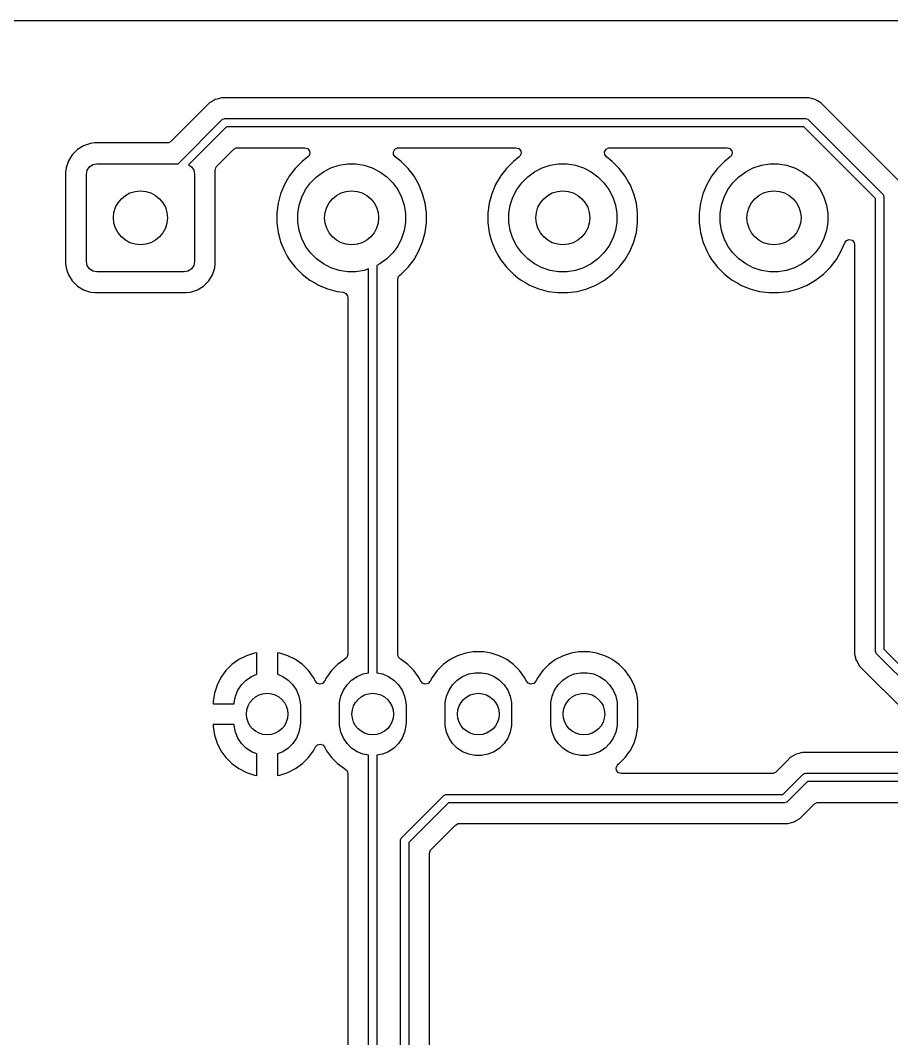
# Model space of a CAD drawing. Extents: x 78 to 227, y -124 to -75.
# Drawn here: x 119.54 to 140.5, y -99.37 to -74.88 of the extents above; entities that cross this region are included whole.
import ezdxf

# ---------------------------------------------------------------- set-up
doc = ezdxf.new("R2010")
doc.units = 0
doc.layers.add('BLACK', color=7, linetype='CONTINUOUS')

msp = doc.modelspace()

# ---------------------------------------------------------------- linework, layer by layer
at = {"layer": 'BLACK', "linetype": 'CONTINUOUS'}
for p, q in [((99.438, -74.8795), (227.0895, -74.8795)), ((124.091282, -76.862481), (123.979478, -76.974286)), ((124.091285, -76.862479), (124.091282, -76.862481)), ((124.157082, -76.824492), (124.091285, -76.862479)), ((124.178095, -76.81236), (124.157082, -76.824492)), ((124.178096, -76.812359), (124.178095, -76.81236)), ((124.228209, -76.783425), (124.178096, -76.812359)), ((124.22821, -76.783424), (124.228209, -76.783425)), ((124.273587, -76.771265), (124.22821, -76.783424)), ((124.380943, -76.742499), (124.273587, -76.771265)), ((124.539057, -76.742499), (124.380943, -76.742499)), ((124.546653, -76.742499), (124.539057, -76.742499)), ((124.546669, -76.7425), (124.546653, -76.742499)), ((138.343331, -76.7425), (124.546669, -76.7425)), ((138.343347, -76.742499), (138.343331, -76.7425)), ((138.350943, -76.742499), (138.343347, -76.742499)), ((138.509057, -76.742499), (138.350943, -76.742499)), ((138.661785, -76.783423), (138.509057, -76.742499)), ((138.7119, -76.812358), (138.661785, -76.783423)), ((138.711904, -76.812359), (138.7119, -76.812358)), ((138.711904, -76.81236), (138.711904, -76.812359)), ((138.798716, -76.86248), (138.711904, -76.81236)), ((138.798717, -76.862481), (138.798716, -76.86248)), ((138.917588, -76.981352), (138.798717, -76.862481)), ((123.979478, -76.974286), (123.161582, -77.792181)), ((138.91759, -76.981355), (138.917588, -76.981352)), ((140.263591, -78.327355), (138.91759, -76.981355)), ((123.332578, -78.329), (124.389289, -77.272289)), ((124.389289, -77.272289), (124.404443, -77.259853)), ((124.404443, -77.259853), (124.440491, -77.244921)), ((124.440491, -77.244921), (124.46, -77.243)), ((124.46, -77.243), (138.43, -77.243)), ((138.43, -77.243), (138.449509, -77.244921)), ((138.449509, -77.244921), (138.485557, -77.259853)), ((138.485557, -77.259853), (138.500711, -77.272289)), ((138.500711, -77.272289), (140.278711, -79.05029)), ((124.501422, -77.443), (123.587291, -78.35713)), ((138.388578, -77.443), (124.501422, -77.443)), ((140.108, -79.162421), (138.388578, -77.443)), ((121.2252, -77.839001), (121.058668, -77.894185)), ((121.225203, -77.839), (121.2252, -77.839001)), ((121.327981, -77.828501), (121.225203, -77.839)), ((121.327998, -77.8285), (121.327981, -77.828501)), ((123.073901, -77.8285), (121.327998, -77.8285)), ((123.100259, -77.825666), (123.073901, -77.8285)), ((123.161582, -77.792181), (123.100259, -77.825666)), ((120.785289, -78.110342), (120.693187, -78.259663)), ((120.909342, -77.986289), (120.785289, -78.110342)), ((121.058663, -77.894187), (120.909342, -77.986289)), ((121.058668, -77.894185), (121.058663, -77.894187)), ((124.260405, -78.391828), (124.672416, -77.979819)), ((124.672416, -77.979819), (124.733739, -77.946334)), ((124.733739, -77.946334), (124.760097, -77.9435)), ((124.760097, -77.9435), (126.38165, -77.9435)), ((126.38165, -77.9435), (126.448689, -77.963185)), ((126.448689, -77.963185), (126.494444, -78.015989)), ((126.504388, -78.085147), (126.475363, -78.148703)), ((126.494444, -78.015989), (126.504388, -78.085147)), ((128.513506, -78.039702), (128.547718, -77.978782)), ((128.517661, -78.109448), (128.513506, -78.039702)), ((128.558864, -78.165876), (128.517661, -78.109448)), ((128.547718, -77.978782), (128.609435, -77.946029)), ((128.609435, -77.946029), (128.63435, -77.9435)), ((128.63435, -77.9435), (131.46165, -77.9435)), ((131.46165, -77.9435), (131.528689, -77.963185)), ((131.528689, -77.963185), (131.574444, -78.015989)), ((131.584388, -78.085147), (131.555363, -78.148703)), ((131.574444, -78.015989), (131.584388, -78.085147)), ((133.593506, -78.039702), (133.627718, -77.978782)), ((133.597661, -78.109448), (133.593506, -78.039702)), ((133.638864, -78.165876), (133.597661, -78.109448)), ((133.627718, -77.978782), (133.689435, -77.946029)), ((133.689435, -77.946029), (133.71435, -77.9435)), ((133.71435, -77.9435), (136.54165, -77.9435)), ((136.54165, -77.9435), (136.608689, -77.963185)), ((136.608689, -77.963185), (136.654444, -78.015989)), ((136.664388, -78.085147), (136.635363, -78.148703)), ((136.654444, -78.015989), (136.664388, -78.085147)), ((120.686886, -78.278678), (120.638001, -78.426203)), ((120.693185, -78.259668), (120.686886, -78.278678)), ((120.693187, -78.259663), (120.693185, -78.259668)), ((121.201223, -78.402223), (121.282329, -78.34803)), ((121.282329, -78.34803), (121.378, -78.329)), ((121.378, -78.329), (123.332578, -78.329)), ((123.587291, -78.35713), (123.654777, -78.402223)), ((126.318295, -78.272412), (126.151412, -78.439295)), ((126.318302, -78.272406), (126.318295, -78.272412)), ((126.457136, -78.165876), (126.318302, -78.272406)), ((126.475363, -78.148703), (126.457136, -78.165876)), ((127.010512, -78.427957), (127.204521, -78.364919)), ((127.204521, -78.364919), (127.406003, -78.333007)), ((127.406003, -78.333007), (127.609997, -78.333007)), ((127.609997, -78.333007), (127.811479, -78.364919)), ((127.811479, -78.364919), (128.005488, -78.427957)), ((128.697697, -78.272406), (128.558864, -78.165876)), ((128.697704, -78.272412), (128.697697, -78.272406)), ((128.864587, -78.439295), (128.697704, -78.272412)), ((131.398295, -78.272412), (131.231412, -78.439295)), ((131.398302, -78.272406), (131.398295, -78.272412)), ((131.537136, -78.165876), (131.398302, -78.272406)), ((131.555363, -78.148703), (131.537136, -78.165876)), ((132.090512, -78.427957), (132.284521, -78.364919)), ((132.284521, -78.364919), (132.486003, -78.333007)), ((132.486003, -78.333007), (132.689997, -78.333007)), ((132.689997, -78.333007), (132.891479, -78.364919)), ((132.891479, -78.364919), (133.085488, -78.427957)), ((133.777697, -78.272406), (133.638864, -78.165876)), ((133.777704, -78.272412), (133.777697, -78.272406)), ((133.944587, -78.439295), (133.777704, -78.272412)), ((136.478295, -78.272412), (136.311412, -78.439295)), ((136.478302, -78.272406), (136.478295, -78.272412)), ((136.617136, -78.165876), (136.478302, -78.272406)), ((136.635363, -78.148703), (136.617136, -78.165876)), ((137.170512, -78.427957), (137.364521, -78.364919)), ((137.364521, -78.364919), (137.566003, -78.333007)), ((137.566003, -78.333007), (137.769997, -78.333007)), ((137.769997, -78.333007), (137.971479, -78.364919)), ((137.971479, -78.364919), (138.165488, -78.427957)), ((140.688518, -78.752282), (140.263591, -78.327355)), ((120.638, -78.426204), (120.6275, -78.528983)), ((120.6275, -78.528983), (120.6275, -80.729001)), ((120.638001, -78.426204), (120.638, -78.426204)), ((120.638001, -78.426203), (120.638001, -78.426204)), ((121.128, -78.579), (121.14703, -78.483329)), ((121.128, -80.679), (121.128, -78.579)), ((121.14703, -78.483329), (121.201223, -78.402223)), ((123.654777, -78.402223), (123.70897, -78.483329)), ((123.70897, -78.483329), (123.728, -78.579)), ((123.728, -78.579), (123.728, -80.679)), ((124.224731, -78.492108), (124.2375, -78.423416)), ((124.228499, -78.528992), (124.224731, -78.492108)), ((124.2285, -80.729009), (124.228499, -78.528992)), ((124.2375, -78.423416), (124.260405, -78.391828)), ((126.007727, -78.62655), (126.000014, -78.639909)), ((126.00773, -78.626545), (126.007727, -78.626549)), ((126.007727, -78.626549), (126.007727, -78.62655)), ((126.151406, -78.439302), (126.00773, -78.626545)), ((126.151412, -78.439295), (126.151406, -78.439302)), ((126.663718, -78.640472), (126.828752, -78.520568)), ((126.828752, -78.520568), (127.010512, -78.427957)), ((128.005488, -78.427957), (128.187248, -78.520568)), ((128.187248, -78.520568), (128.352282, -78.640472)), ((128.864592, -78.439301), (128.864587, -78.439295)), ((129.008273, -78.62655), (128.864592, -78.439301)), ((129.080864, -78.752282), (129.008273, -78.62655)), ((131.087727, -78.62655), (131.080014, -78.639909)), ((131.08773, -78.626545), (131.087727, -78.626549)), ((131.087727, -78.626549), (131.087727, -78.62655)), ((131.231406, -78.439302), (131.08773, -78.626545)), ((131.231412, -78.439295), (131.231406, -78.439302)), ((131.743718, -78.640472), (131.908752, -78.520568)), ((131.908752, -78.520568), (132.090512, -78.427957)), ((133.085488, -78.427957), (133.267248, -78.520568)), ((133.267248, -78.520568), (133.432282, -78.640472)), ((133.944592, -78.439301), (133.944587, -78.439295)), ((134.088273, -78.62655), (133.944592, -78.439301)), ((134.160864, -78.752282), (134.088273, -78.62655)), ((136.167727, -78.62655), (136.160014, -78.639909)), ((136.16773, -78.626545), (136.167727, -78.626549)), ((136.167727, -78.626549), (136.167727, -78.62655)), ((136.311406, -78.439302), (136.16773, -78.626545)), ((136.311412, -78.439295), (136.311406, -78.439302)), ((136.823718, -78.640472), (136.988752, -78.520568)), ((136.988752, -78.520568), (137.170512, -78.427957)), ((138.165488, -78.427957), (138.347248, -78.520568)), ((138.347248, -78.520568), (138.512282, -78.640472)), ((125.889714, -78.830954), (125.799394, -79.049006)), ((125.889719, -78.830943), (125.889714, -78.830954)), ((126.000014, -78.639909), (125.889719, -78.830943)), ((126.399568, -78.949752), (126.519472, -78.784718)), ((126.519472, -78.784718), (126.663718, -78.640472)), ((128.352282, -78.640472), (128.496528, -78.784718)), ((128.496528, -78.784718), (128.616432, -78.949752)), ((129.12628, -78.830943), (129.080864, -78.752282)), ((129.126282, -78.830948), (129.12628, -78.830943)), ((129.126284, -78.830951), (129.126282, -78.830948)), ((129.216606, -79.049007), (129.126284, -78.830951)), ((130.969714, -78.830954), (130.879394, -79.049006)), ((130.969719, -78.830943), (130.969714, -78.830954)), ((131.080014, -78.639909), (130.969719, -78.830943)), ((131.479568, -78.949752), (131.599472, -78.784718)), ((131.599472, -78.784718), (131.743718, -78.640472)), ((133.432282, -78.640472), (133.576528, -78.784718)), ((133.576528, -78.784718), (133.696432, -78.949752)), ((134.20628, -78.830943), (134.160864, -78.752282)), ((134.206282, -78.830948), (134.20628, -78.830943)), ((134.206284, -78.830951), (134.206282, -78.830948)), ((134.296606, -79.049007), (134.206284, -78.830951)), ((136.049714, -78.830954), (135.959394, -79.049006)), ((136.049719, -78.830943), (136.049714, -78.830954)), ((136.160014, -78.639909), (136.049719, -78.830943)), ((136.559568, -78.949752), (136.679472, -78.784718)), ((136.679472, -78.784718), (136.823718, -78.640472)), ((138.512282, -78.640472), (138.656528, -78.784718)), ((138.656528, -78.784718), (138.776432, -78.949752)), ((125.799394, -79.049006), (125.738306, -79.276989)), ((126.306957, -79.131512), (126.399568, -78.949752)), ((128.616432, -78.949752), (128.709043, -79.131512)), ((129.277693, -79.276986), (129.216606, -79.049007)), ((130.879394, -79.049006), (130.818306, -79.276989)), ((131.386957, -79.131512), (131.479568, -78.949752)), ((133.696432, -78.949752), (133.789043, -79.131512)), ((134.357693, -79.276986), (134.296606, -79.049007)), ((135.959394, -79.049006), (135.898306, -79.276989)), ((136.466957, -79.131512), (136.559568, -78.949752)), ((138.776432, -78.949752), (138.869043, -79.131512)), ((140.278711, -79.05029), (140.291147, -79.065443)), ((140.291147, -79.065443), (140.306079, -79.101491)), ((140.306079, -79.101491), (140.308, -79.121)), ((125.738306, -79.276989), (125.707501, -79.510979)), ((126.212007, -79.527003), (126.243919, -79.325521)), ((126.243919, -79.325521), (126.306957, -79.131512)), ((128.709043, -79.131512), (128.772081, -79.325521)), ((128.772081, -79.325521), (128.803993, -79.527003)), ((129.3085, -79.510989), (129.277693, -79.276986)), ((130.818306, -79.276989), (130.787501, -79.510979)), ((131.292007, -79.527003), (131.323919, -79.325521)), ((131.323919, -79.325521), (131.386957, -79.131512)), ((133.789043, -79.131512), (133.852081, -79.325521)), ((133.852081, -79.325521), (133.883993, -79.527003)), ((134.3885, -79.510989), (134.357693, -79.276986)), ((135.898306, -79.276989), (135.867501, -79.510979)), ((136.372007, -79.527003), (136.403919, -79.325521)), ((136.403919, -79.325521), (136.466957, -79.131512)), ((138.869043, -79.131512), (138.932081, -79.325521)), ((138.932081, -79.325521), (138.963993, -79.527003)), ((140.108, -90.043), (140.108, -79.162421)), ((140.308, -79.121), (140.308, -90.001578)), ((125.707501, -79.510979), (125.7075, -79.510995)), ((125.7075, -79.510995), (125.7075, -79.747004)), ((126.212007, -79.730997), (126.212007, -79.527003)), ((128.803993, -79.527003), (128.803993, -79.730997)), ((129.3085, -79.747011), (129.3085, -79.510989)), ((130.787501, -79.510979), (130.7875, -79.510995)), ((130.7875, -79.510995), (130.7875, -79.747004)), ((131.292007, -79.730997), (131.292007, -79.527003)), ((133.883993, -79.527003), (133.883993, -79.730997)), ((134.3885, -79.747011), (134.3885, -79.510989)), ((135.867501, -79.510979), (135.8675, -79.510995)), ((135.8675, -79.510995), (135.8675, -79.747004)), ((136.372007, -79.730997), (136.372007, -79.527003)), ((138.963993, -79.527003), (138.963993, -79.730997)), ((125.7075, -79.747004), (125.707501, -79.74702)), ((125.707501, -79.74702), (125.738293, -79.980914)), ((126.243919, -79.932479), (126.212007, -79.730997)), ((128.803993, -79.730997), (128.772081, -79.932479)), ((129.277693, -79.981014), (129.3085, -79.747011)), ((130.7875, -79.747004), (130.787501, -79.74702)), ((130.787501, -79.74702), (130.818293, -79.980914)), ((131.323919, -79.932479), (131.292007, -79.730997)), ((133.883993, -79.730997), (133.852081, -79.932479)), ((134.357693, -79.981014), (134.3885, -79.747011)), ((135.8675, -79.747004), (135.867501, -79.74702)), ((135.867501, -79.74702), (135.898293, -79.980914)), ((136.403919, -79.932479), (136.372007, -79.730997)), ((138.963993, -79.730997), (138.932081, -79.932479)), ((125.738293, -79.980914), (125.738307, -79.981014)), ((125.738307, -79.981014), (125.77927, -80.133888)), ((126.306957, -80.126488), (126.243919, -79.932479)), ((128.772081, -79.932479), (128.709043, -80.126488)), ((129.216606, -80.208993), (129.277693, -79.981014)), ((130.818293, -79.980914), (130.818307, -79.981014)), ((130.818307, -79.981014), (130.85927, -80.133888)), ((131.386957, -80.126488), (131.323919, -79.932479)), ((133.852081, -79.932479), (133.789043, -80.126488)), ((134.296606, -80.208993), (134.357693, -79.981014)), ((135.898293, -79.980914), (135.898307, -79.981014)), ((135.898307, -79.981014), (135.93927, -80.133888)), ((136.466957, -80.126488), (136.403919, -79.932479)), ((138.932081, -79.932479), (138.869043, -80.126488)), ((125.77927, -80.133888), (125.799394, -80.208993)), ((125.799394, -80.208993), (125.889714, -80.427045)), ((126.399568, -80.308248), (126.306957, -80.126488)), ((126.519472, -80.473282), (126.399568, -80.308248)), ((128.616432, -80.308248), (128.496528, -80.473282)), ((128.709043, -80.126488), (128.616432, -80.308248)), ((129.126284, -80.427049), (129.216606, -80.208993)), ((130.85927, -80.133888), (130.879394, -80.208993)), ((130.879394, -80.208993), (130.969714, -80.427045)), ((131.479568, -80.308248), (131.386957, -80.126488)), ((131.599472, -80.473282), (131.479568, -80.308248)), ((133.696432, -80.308248), (133.576528, -80.473282)), ((133.789043, -80.126488), (133.696432, -80.308248)), ((134.206284, -80.427049), (134.296606, -80.208993)), ((135.93927, -80.133888), (135.959394, -80.208993)), ((135.959394, -80.208993), (136.049714, -80.427045)), ((136.559568, -80.308248), (136.466957, -80.126488)), ((136.679472, -80.473282), (136.559568, -80.308248)), ((138.776432, -80.308248), (138.656528, -80.473282)), ((138.869043, -80.126488), (138.776432, -80.308248)), ((139.286284, -80.427049), (139.368939, -80.227501)), ((139.368939, -80.227501), (139.41278, -80.173099)), ((139.41278, -80.173099), (139.479074, -80.151034)), ((139.479074, -80.151034), (139.546773, -80.168313)), ((139.546773, -80.168313), (139.594384, -80.21945)), ((139.594384, -80.21945), (139.6075, -80.274955)), ((139.6075, -80.274955), (139.6075, -89.95633)), ((125.889714, -80.427045), (125.889719, -80.427056)), ((125.889719, -80.427056), (125.960677, -80.549957)), ((125.960677, -80.549957), (126.007727, -80.63145)), ((126.663718, -80.617528), (126.519472, -80.473282)), ((128.496528, -80.473282), (128.352282, -80.617528)), ((129.008273, -80.63145), (129.126284, -80.427049)), ((130.969714, -80.427045), (130.969719, -80.427056)), ((130.969719, -80.427056), (131.040677, -80.549957)), ((131.040677, -80.549957), (131.087727, -80.63145)), ((131.743718, -80.617528), (131.599472, -80.473282)), ((133.576528, -80.473282), (133.432282, -80.617528)), ((134.088273, -80.63145), (134.206284, -80.427049)), ((136.049714, -80.427045), (136.049719, -80.427056)), ((136.049719, -80.427056), (136.120677, -80.549957)), ((136.120677, -80.549957), (136.167727, -80.63145)), ((136.823718, -80.617528), (136.679472, -80.473282)), ((138.656528, -80.473282), (138.512282, -80.617528)), ((139.168273, -80.63145), (139.286284, -80.427049)), ((120.6275, -80.729001), (120.627501, -80.729018)), ((120.627501, -80.729018), (120.638, -80.831796)), ((120.638, -80.831796), (120.638001, -80.831799)), ((120.638001, -80.831799), (120.663752, -80.909509)), ((121.14703, -80.774671), (121.128, -80.679)), ((121.201223, -80.855777), (121.14703, -80.774671)), ((123.70897, -80.774671), (123.654777, -80.855777)), ((123.728, -80.679), (123.70897, -80.774671)), ((124.162814, -80.998334), (124.217999, -80.831797)), ((124.217999, -80.831797), (124.2285, -80.729009)), ((126.007727, -80.63145), (126.007729, -80.631453)), ((126.007729, -80.631453), (126.00773, -80.631454)), ((126.00773, -80.631454), (126.151406, -80.818697)), ((126.151406, -80.818697), (126.151412, -80.818704)), ((126.151412, -80.818704), (126.318295, -80.985587)), ((126.828752, -80.737432), (126.663718, -80.617528)), ((127.010512, -80.830043), (126.828752, -80.737432)), ((127.204521, -80.893081), (127.010512, -80.830043)), ((128.187248, -80.737432), (128.116, -80.773734)), ((128.116, -80.773734), (128.116, -90.575145)), ((128.352282, -80.617528), (128.187248, -80.737432)), ((128.697699, -80.985592), (128.864592, -80.818699)), ((128.864592, -80.818699), (129.008273, -80.63145)), ((131.087727, -80.63145), (131.087729, -80.631453)), ((131.087729, -80.631453), (131.08773, -80.631454)), ((131.08773, -80.631454), (131.231406, -80.818697)), ((131.231406, -80.818697), (131.231412, -80.818704)), ((131.231412, -80.818704), (131.398295, -80.985587)), ((131.908752, -80.737432), (131.743718, -80.617528)), ((132.090512, -80.830043), (131.908752, -80.737432)), ((132.284521, -80.893081), (132.090512, -80.830043)), ((133.085488, -80.830043), (132.891479, -80.893081)), ((133.267248, -80.737432), (133.085488, -80.830043)), ((133.432282, -80.617528), (133.267248, -80.737432)), ((133.777699, -80.985592), (133.944592, -80.818699)), ((133.944592, -80.818699), (134.088273, -80.63145)), ((136.167727, -80.63145), (136.167729, -80.631453)), ((136.167729, -80.631453), (136.16773, -80.631454)), ((136.16773, -80.631454), (136.311406, -80.818697)), ((136.311406, -80.818697), (136.311412, -80.818704)), ((136.311412, -80.818704), (136.478295, -80.985587)), ((136.988752, -80.737432), (136.823718, -80.617528)), ((137.170512, -80.830043), (136.988752, -80.737432)), ((137.364521, -80.893081), (137.170512, -80.830043)), ((138.165488, -80.830043), (137.971479, -80.893081)), ((138.347248, -80.737432), (138.165488, -80.830043)), ((138.512282, -80.617528), (138.347248, -80.737432)), ((138.857699, -80.985592), (139.024592, -80.818699)), ((139.024592, -80.818699), (139.168273, -80.63145)), ((120.663752, -80.909509), (120.693186, -80.998334)), ((120.693186, -80.998334), (120.785288, -81.147656)), ((121.282329, -80.90997), (121.201223, -80.855777)), ((121.378, -80.929), (121.282329, -80.90997)), ((123.478, -80.929), (121.378, -80.929)), ((123.573671, -80.90997), (123.478, -80.929)), ((123.654777, -80.855777), (123.573671, -80.90997)), ((124.070712, -81.147656), (124.162814, -80.998334)), ((126.318295, -80.985587), (126.318302, -80.985593)), ((126.318302, -80.985593), (126.428306, -81.070001)), ((126.428306, -81.070001), (126.50555, -81.129273)), ((127.406003, -80.924993), (127.204521, -80.893081)), ((127.609997, -80.924993), (127.406003, -80.924993)), ((127.811479, -80.893081), (127.609997, -80.924993)), ((127.916, -80.859119), (127.811479, -80.893081)), ((127.916, -90.575145), (127.916, -80.859119)), ((128.6165, -81.109048), (128.636185, -81.042009)), ((128.636185, -81.042009), (128.665015, -81.010671)), ((128.665015, -81.010671), (128.697699, -80.985592)), ((131.398295, -80.985587), (131.398302, -80.985593)), ((131.398302, -80.985593), (131.508306, -81.070001)), ((131.508306, -81.070001), (131.58555, -81.129273)), ((132.486003, -80.924993), (132.284521, -80.893081)), ((132.689997, -80.924993), (132.486003, -80.924993)), ((132.891479, -80.893081), (132.689997, -80.924993)), ((133.59045, -81.129273), (133.777699, -80.985592)), ((136.478295, -80.985587), (136.478302, -80.985593)), ((136.478302, -80.985593), (136.588306, -81.070001)), ((136.588306, -81.070001), (136.66555, -81.129273)), ((137.566003, -80.924993), (137.364521, -80.893081)), ((137.769997, -80.924993), (137.566003, -80.924993)), ((137.971479, -80.893081), (137.769997, -80.924993)), ((138.67045, -81.129273), (138.857699, -80.985592)), ((120.785288, -81.147656), (120.909344, -81.271712)), ((120.909344, -81.271712), (121.058666, -81.363814)), ((123.797334, -81.363814), (123.946656, -81.271712)), ((123.946656, -81.271712), (124.070712, -81.147656)), ((126.50555, -81.129273), (126.636918, -81.205118)), ((126.636918, -81.205118), (126.709943, -81.24728)), ((126.709943, -81.24728), (126.709948, -81.247282)), ((126.709948, -81.247282), (126.709951, -81.247284)), ((126.709951, -81.247284), (126.928007, -81.337606)), ((128.6165, -90.137397), (128.6165, -81.109048)), ((131.58555, -81.129273), (131.716918, -81.205118)), ((131.716918, -81.205118), (131.789943, -81.24728)), ((131.789943, -81.24728), (131.789948, -81.247282)), ((131.789948, -81.247282), (131.789951, -81.247284)), ((131.789951, -81.247284), (132.008007, -81.337606)), ((133.167993, -81.337606), (133.386049, -81.247284)), ((133.386049, -81.247284), (133.59045, -81.129273)), ((136.66555, -81.129273), (136.796918, -81.205118)), ((136.796918, -81.205118), (136.869943, -81.24728)), ((136.869943, -81.24728), (136.869948, -81.247282)), ((136.869948, -81.247282), (136.869951, -81.247284)), ((136.869951, -81.247284), (137.088007, -81.337606)), ((138.247993, -81.337606), (138.466049, -81.247284)), ((138.466049, -81.247284), (138.67045, -81.129273)), ((121.058666, -81.363814), (121.225203, -81.418999)), ((121.225203, -81.418999), (121.327991, -81.4295)), ((121.327991, -81.4295), (123.528008, -81.429499)), ((123.528008, -81.429499), (123.630797, -81.418999)), ((123.630797, -81.418999), (123.797334, -81.363814)), ((126.928007, -81.337606), (127.155986, -81.398693)), ((127.155986, -81.398693), (127.307686, -81.418664)), ((127.307686, -81.418664), (127.371582, -81.44693)), ((127.371582, -81.44693), (127.410053, -81.505255)), ((127.410053, -81.505255), (127.4155, -81.541603)), ((127.4155, -81.541603), (127.4155, -90.137397)), ((132.008007, -81.337606), (132.235986, -81.398693)), ((132.235986, -81.398693), (132.469989, -81.4295)), ((132.469989, -81.4295), (132.469996, -81.4295)), ((132.469996, -81.4295), (132.706004, -81.4295)), ((132.706004, -81.4295), (132.706011, -81.4295)), ((132.706011, -81.4295), (132.940014, -81.398693)), ((132.940014, -81.398693), (133.167993, -81.337606)), ((137.088007, -81.337606), (137.315986, -81.398693)), ((137.315986, -81.398693), (137.549989, -81.4295)), ((137.549989, -81.4295), (137.549996, -81.4295)), ((137.549996, -81.4295), (137.786004, -81.4295)), ((137.786004, -81.4295), (137.786011, -81.4295)), ((137.786011, -81.4295), (138.020014, -81.398693)), ((138.020014, -81.398693), (138.247993, -81.337606)), ((125.171586, -90.099009), (124.97697, -90.162244)), ((125.226, -90.09039), (125.171586, -90.099009)), ((125.226, -90.608809), (125.226, -90.09039)), ((125.780413, -90.099009), (125.726, -90.09039)), ((125.726, -90.09039), (125.726, -90.608809)), ((125.975029, -90.162244), (125.780413, -90.099009)), ((127.4155, -90.137397), (127.395815, -90.204436)), ((128.633406, -90.199903), (128.6165, -90.137397)), ((130.251465, -90.098522), (130.056776, -90.161781)), ((130.429329, -90.070351), (130.251465, -90.098522)), ((130.453648, -90.0665), (130.429329, -90.070351)), ((130.658352, -90.0665), (130.453648, -90.0665)), ((130.685995, -90.070878), (130.658352, -90.0665)), ((130.860534, -90.098522), (130.685995, -90.070878)), ((131.055223, -90.161781), (130.860534, -90.098522)), ((132.791465, -90.098522), (132.596776, -90.161781)), ((132.969329, -90.070351), (132.791465, -90.098522)), ((132.993648, -90.0665), (132.969329, -90.070351)), ((133.198352, -90.0665), (132.993648, -90.0665)), ((133.225995, -90.070878), (133.198352, -90.0665)), ((133.400534, -90.098522), (133.225995, -90.070878)), ((133.595223, -90.161781), (133.400534, -90.098522)), ((139.607499, -90.122054), (139.607498, -90.122054)), ((139.607498, -90.122054), (139.608475, -90.125699)), ((139.6075, -89.95633), (139.607499, -89.956348)), ((139.607499, -89.956348), (139.607499, -90.122054)), ((139.608475, -90.125699), (139.648423, -90.274785)), ((140.109921, -90.062509), (140.108, -90.043)), ((140.124853, -90.098557), (140.109921, -90.062509)), ((140.137289, -90.113711), (140.124853, -90.098557)), ((141.155289, -91.13171), (140.137289, -90.113711)), ((140.308, -90.001578), (141.267421, -90.961)), ((124.629104, -90.375417), (124.484417, -90.520104)), ((124.629105, -90.375417), (124.629104, -90.375417)), ((124.79465, -90.25514), (124.629105, -90.375417)), ((124.97697, -90.162244), (124.79465, -90.25514)), ((126.157349, -90.25514), (125.975029, -90.162244)), ((126.322895, -90.375417), (126.157349, -90.25514)), ((126.467582, -90.520104), (126.322895, -90.375417)), ((127.168786, -90.375028), (127.024028, -90.519786)), ((127.334389, -90.254712), (127.168786, -90.375028)), ((127.3478, -90.247879), (127.334389, -90.254712)), ((127.395815, -90.204436), (127.3478, -90.247879)), ((128.6842, -90.247879), (128.633406, -90.199903)), ((128.69761, -90.254712), (128.6842, -90.247879)), ((128.863213, -90.375028), (128.69761, -90.254712)), ((129.007971, -90.519786), (128.863213, -90.375028)), ((129.708786, -90.375028), (129.564028, -90.519786)), ((129.874386, -90.254715), (129.708786, -90.375028)), ((130.056776, -90.161781), (129.874386, -90.254715)), ((131.180653, -90.225691), (131.055223, -90.161781)), ((131.23761, -90.254713), (131.180653, -90.225691)), ((131.237612, -90.254714), (131.23761, -90.254713)), ((131.237613, -90.254715), (131.237612, -90.254714)), ((131.403213, -90.375028), (131.237613, -90.254715)), ((131.547971, -90.519786), (131.403213, -90.375028)), ((132.248786, -90.375028), (132.104028, -90.519786)), ((132.414386, -90.254715), (132.248786, -90.375028)), ((132.596776, -90.161781), (132.414386, -90.254715)), ((133.720653, -90.225691), (133.595223, -90.161781)), ((133.77761, -90.254713), (133.720653, -90.225691)), ((133.777612, -90.254714), (133.77761, -90.254713)), ((133.777613, -90.254715), (133.777612, -90.254714)), ((133.943213, -90.375028), (133.777613, -90.254715)), ((134.087971, -90.519786), (133.943213, -90.375028)), ((139.648423, -90.274785), (139.648424, -90.274787)), ((139.648424, -90.274787), (139.648423, -90.274787)), ((139.648423, -90.274787), (139.651348, -90.279852)), ((139.651348, -90.279852), (139.651349, -90.279853)), ((139.651349, -90.279853), (139.727477, -90.411712)), ((124.484417, -90.520105), (124.36414, -90.68565)), ((124.484417, -90.520104), (124.484417, -90.520105)), ((125.098883, -90.661463), (125.226, -90.608809)), ((125.726, -90.608809), (125.853117, -90.661463)), ((126.467582, -90.520105), (126.467582, -90.520104)), ((126.587861, -90.685652), (126.467582, -90.520105)), ((127.024028, -90.519786), (126.903713, -90.685388)), ((127.638883, -90.661463), (127.783772, -90.601448)), ((127.783772, -90.601448), (127.916, -90.575145)), ((128.116, -90.575145), (128.248228, -90.601448)), ((128.248228, -90.601448), (128.393117, -90.661463)), ((129.111508, -90.662296), (129.007971, -90.519786)), ((129.564028, -90.519786), (129.443715, -90.685386)), ((130.178883, -90.661463), (130.323772, -90.601448)), ((130.323772, -90.601448), (130.477586, -90.570852)), ((130.477586, -90.570852), (130.634414, -90.570852)), ((130.634414, -90.570852), (130.788228, -90.601448)), ((130.788228, -90.601448), (130.933117, -90.661463)), ((131.651508, -90.662296), (131.547971, -90.519786)), ((132.104028, -90.519786), (131.983715, -90.685386)), ((132.718883, -90.661463), (132.863772, -90.601448)), ((132.863772, -90.601448), (133.017586, -90.570852)), ((133.017586, -90.570852), (133.174414, -90.570852)), ((133.174414, -90.570852), (133.328228, -90.601448)), ((133.328228, -90.601448), (133.473117, -90.661463)), ((134.191508, -90.662296), (134.087971, -90.519786)), ((139.727477, -90.411712), (139.727481, -90.411717)), ((139.727481, -90.411717), (139.846349, -90.530585)), ((139.846349, -90.530585), (139.846355, -90.53059)), ((139.846355, -90.53059), (140.741139, -91.425374)), ((124.271244, -90.867968), (124.208009, -91.062582)), ((124.36414, -90.68565), (124.271244, -90.867968)), ((124.770463, -90.989883), (124.857592, -90.859485)), ((124.857592, -90.859485), (124.968485, -90.748592)), ((124.968485, -90.748592), (125.098883, -90.661463)), ((125.853117, -90.661463), (125.983515, -90.748592)), ((125.983515, -90.748592), (126.094408, -90.859485)), ((126.094408, -90.859485), (126.181537, -90.989883)), ((126.635234, -90.778628), (126.587861, -90.685652)), ((126.674272, -90.823682), (126.635234, -90.778628)), ((126.740407, -90.84622), (126.674272, -90.823682)), ((126.808228, -90.829426), (126.740407, -90.84622)), ((126.856203, -90.77863), (126.808228, -90.829426)), ((126.903713, -90.685388), (126.856203, -90.77863)), ((127.310463, -90.989883), (127.397592, -90.859485)), ((127.397592, -90.859485), (127.508485, -90.748592)), ((127.508485, -90.748592), (127.638883, -90.661463)), ((128.393117, -90.661463), (128.523515, -90.748592)), ((128.523515, -90.748592), (128.634408, -90.859485)), ((128.634408, -90.859485), (128.721537, -90.989883)), ((129.128287, -90.68539), (129.111508, -90.662296)), ((129.128419, -90.68565), (129.128287, -90.68539)), ((129.175515, -90.77808), (129.128419, -90.68565)), ((129.214554, -90.823134), (129.175515, -90.77808)), ((129.280689, -90.845671), (129.214554, -90.823134)), ((129.34851, -90.828876), (129.280689, -90.845671)), ((129.396485, -90.77808), (129.34851, -90.828876)), ((129.443715, -90.685386), (129.396485, -90.77808)), ((129.850463, -90.989883), (129.937592, -90.859485)), ((129.937592, -90.859485), (130.048485, -90.748592)), ((130.048485, -90.748592), (130.178883, -90.661463)), ((130.933117, -90.661463), (131.063515, -90.748592)), ((131.063515, -90.748592), (131.174408, -90.859485)), ((131.174408, -90.859485), (131.261537, -90.989883)), ((131.668287, -90.68539), (131.651508, -90.662296)), ((131.668419, -90.68565), (131.668287, -90.68539)), ((131.715515, -90.77808), (131.668419, -90.68565)), ((131.754554, -90.823134), (131.715515, -90.77808)), ((131.820689, -90.845671), (131.754554, -90.823134)), ((131.88851, -90.828876), (131.820689, -90.845671)), ((131.936485, -90.77808), (131.88851, -90.828876)), ((131.983715, -90.685386), (131.936485, -90.77808)), ((132.390463, -90.989883), (132.477592, -90.859485)), ((132.477592, -90.859485), (132.588485, -90.748592)), ((132.588485, -90.748592), (132.718883, -90.661463)), ((133.473117, -90.661463), (133.603515, -90.748592)), ((133.603515, -90.748592), (133.714408, -90.859485)), ((133.714408, -90.859485), (133.801537, -90.989883)), ((134.208287, -90.68539), (134.191508, -90.662296)), ((134.208419, -90.68565), (134.208287, -90.68539)), ((134.301218, -90.867776), (134.208419, -90.68565)), ((134.301218, -90.867778), (134.301218, -90.867776)), ((134.30122, -90.867781), (134.301218, -90.867778)), ((134.335127, -90.972137), (134.30122, -90.867781)), ((124.208009, -91.062582), (124.176, -91.264682)), ((124.710448, -91.134772), (124.770463, -90.989883)), ((126.181537, -90.989883), (126.241552, -91.134772)), ((127.250448, -91.134772), (127.310463, -90.989883)), ((128.721537, -90.989883), (128.781552, -91.134772)), ((129.790448, -91.134772), (129.850463, -90.989883)), ((131.261537, -90.989883), (131.321552, -91.134772)), ((132.330448, -91.134772), (132.390463, -90.989883)), ((133.801537, -90.989883), (133.861552, -91.134772)), ((134.364477, -91.062465), (134.335127, -90.972137)), ((134.365195, -91.067), (134.364477, -91.062465)), ((134.3965, -91.264648), (134.365195, -91.067)), ((124.176, -91.264682), (124.176, -91.317)), ((124.176, -91.317), (124.678456, -91.317)), ((124.678456, -91.317), (124.679852, -91.288586)), ((124.679852, -91.288586), (124.710448, -91.134772)), ((126.241552, -91.134772), (126.272148, -91.288586)), ((126.272148, -91.288586), (126.276, -91.367)), ((127.216, -91.367), (127.219852, -91.288586)), ((127.219852, -91.288586), (127.250448, -91.134772)), ((128.781552, -91.134772), (128.812148, -91.288586)), ((128.812148, -91.288586), (128.816, -91.367)), ((129.756, -91.367), (129.759852, -91.288586)), ((129.759852, -91.288586), (129.790448, -91.134772)), ((131.321552, -91.134772), (131.352148, -91.288586)), ((131.352148, -91.288586), (131.356, -91.367)), ((132.296, -91.367), (132.299852, -91.288586)), ((132.299852, -91.288586), (132.330448, -91.134772)), ((133.861552, -91.134772), (133.892148, -91.288586)), ((133.892148, -91.288586), (133.896, -91.367)), ((134.3965, -91.869352), (134.3965, -91.264648)), ((126.276, -91.367), (126.276, -91.767)), ((127.216, -91.767), (127.216, -91.367)), ((128.816, -91.367), (128.816, -91.767)), ((129.756, -91.767), (129.756, -91.367)), ((131.356, -91.367), (131.356, -91.767)), ((132.296, -91.767), (132.296, -91.367)), ((133.896, -91.367), (133.896, -91.767)), ((124.176, -91.817), (124.176, -91.869317)), ((124.678456, -91.817), (124.176, -91.817)), ((124.679852, -91.845414), (124.678456, -91.817)), ((124.710448, -91.999228), (124.679852, -91.845414)), ((126.272148, -91.845414), (126.241552, -91.999228)), ((126.276, -91.767), (126.272148, -91.845414)), ((127.219852, -91.845414), (127.216, -91.767)), ((127.250448, -91.999228), (127.219852, -91.845414)), ((128.812148, -91.845414), (128.781552, -91.999228)), ((128.816, -91.767), (128.812148, -91.845414)), ((129.759852, -91.845414), (129.756, -91.767)), ((129.790448, -91.999228), (129.759852, -91.845414)), ((131.352148, -91.845414), (131.321552, -91.999228)), ((131.356, -91.767), (131.352148, -91.845414)), ((132.299852, -91.845414), (132.296, -91.767)), ((132.330448, -91.999228), (132.299852, -91.845414)), ((133.892148, -91.845414), (133.861552, -91.999228)), ((133.896, -91.767), (133.892148, -91.845414)), ((124.176, -91.869317), (124.208009, -92.071417)), ((124.208009, -92.071417), (124.271244, -92.266031)), ((124.770463, -92.144117), (124.710448, -91.999228)), ((126.241552, -91.999228), (126.181537, -92.144117)), ((127.310463, -92.144117), (127.250448, -91.999228)), ((128.781552, -91.999228), (128.721537, -92.144117)), ((129.850463, -92.144117), (129.790448, -91.999228)), ((131.321552, -91.999228), (131.261537, -92.144117)), ((132.390463, -92.144117), (132.330448, -91.999228)), ((133.861552, -91.999228), (133.801537, -92.144117)), ((134.30122, -92.266219), (134.364477, -92.071534)), ((134.364477, -92.071534), (134.3965, -91.869352)), ((124.271244, -92.266031), (124.36414, -92.448349)), ((124.857592, -92.274515), (124.770463, -92.144117)), ((124.968485, -92.385408), (124.857592, -92.274515)), ((126.094408, -92.274515), (125.983515, -92.385408)), ((126.181537, -92.144117), (126.094408, -92.274515)), ((126.635234, -92.355371), (126.683208, -92.304575)), ((126.683208, -92.304575), (126.751028, -92.287779)), ((126.751028, -92.287779), (126.817164, -92.310316)), ((126.817164, -92.310316), (126.856203, -92.355369)), ((127.397592, -92.274515), (127.310463, -92.144117)), ((127.508485, -92.385408), (127.397592, -92.274515)), ((128.634408, -92.274515), (128.523515, -92.385408)), ((128.721537, -92.144117), (128.634408, -92.274515)), ((129.937592, -92.274515), (129.850463, -92.144117)), ((130.048485, -92.385408), (129.937592, -92.274515)), ((131.174408, -92.274515), (131.063515, -92.385408)), ((131.261537, -92.144117), (131.174408, -92.274515)), ((132.477592, -92.274515), (132.390463, -92.144117)), ((132.588485, -92.385408), (132.477592, -92.274515)), ((133.714408, -92.274515), (133.603515, -92.385408)), ((133.801537, -92.144117), (133.714408, -92.274515)), ((134.208287, -92.44861), (134.30122, -92.266219)), ((124.36414, -92.448349), (124.484417, -92.613894)), ((125.098883, -92.472537), (124.968485, -92.385408)), ((125.226, -92.52519), (125.098883, -92.472537)), ((125.226, -93.043607), (125.226, -92.52519)), ((125.853117, -92.472537), (125.726, -92.52519)), ((125.726, -92.52519), (125.726, -93.043606)), ((125.983515, -92.385408), (125.853117, -92.472537)), ((126.467582, -92.613894), (126.587861, -92.448347)), ((126.587861, -92.448347), (126.635234, -92.355371)), ((126.856203, -92.355369), (126.903713, -92.448611)), ((126.903713, -92.448611), (127.024028, -92.614213)), ((127.638883, -92.472537), (127.508485, -92.385408)), ((127.783772, -92.532552), (127.638883, -92.472537)), ((127.916, -92.558854), (127.783772, -92.532552)), ((127.916, -121.539), (127.916, -92.558854)), ((128.248228, -92.532552), (128.116, -92.558854)), ((128.116, -92.558854), (128.116, -121.497578)), ((128.393117, -92.472537), (128.248228, -92.532552)), ((128.523515, -92.385408), (128.393117, -92.472537)), ((130.178883, -92.472537), (130.048485, -92.385408)), ((130.323772, -92.532552), (130.178883, -92.472537)), ((130.477586, -92.563148), (130.323772, -92.532552)), ((130.634414, -92.563148), (130.477586, -92.563148)), ((130.788228, -92.532552), (130.634414, -92.563148)), ((130.933117, -92.472537), (130.788228, -92.532552)), ((131.063515, -92.385408), (130.933117, -92.472537)), ((132.718883, -92.472537), (132.588485, -92.385408)), ((132.863772, -92.532552), (132.718883, -92.472537)), ((133.017586, -92.563148), (132.863772, -92.532552)), ((133.174414, -92.563148), (133.017586, -92.563148)), ((133.328228, -92.532552), (133.174414, -92.563148)), ((133.473117, -92.472537), (133.328228, -92.532552)), ((133.603515, -92.385408), (133.473117, -92.472537)), ((134.087971, -92.614213), (134.169886, -92.501465)), ((134.169886, -92.501465), (134.208287, -92.44861)), ((138.198209, -92.531426), (138.06129, -92.610475)), ((138.198214, -92.531423), (138.198209, -92.531426)), ((138.272751, -92.511451), (138.198214, -92.531423)), ((138.310019, -92.501465), (138.272751, -92.511451)), ((138.35094, -92.4905), (138.310019, -92.501464)), ((138.310019, -92.501464), (138.310019, -92.501465)), ((151.591903, -92.4905), (138.35094, -92.4905)), ((124.484417, -92.613894), (124.484417, -92.613895)), ((124.484417, -92.613895), (124.629104, -92.758582)), ((124.629104, -92.758582), (124.79465, -92.878859)), ((126.157349, -92.878859), (126.322894, -92.758582)), ((126.322894, -92.758582), (126.322895, -92.758582)), ((126.322895, -92.758582), (126.467582, -92.613895)), ((126.467582, -92.613895), (126.467582, -92.613894)), ((127.024028, -92.614213), (127.024034, -92.614219)), ((127.024034, -92.614219), (127.168781, -92.758966)), ((127.168781, -92.758966), (127.33439, -92.879287)), ((133.872424, -92.856853), (133.901449, -92.793297)), ((133.901449, -92.793297), (133.922277, -92.774181)), ((133.922277, -92.774181), (133.943219, -92.758966)), ((133.943219, -92.758966), (134.087966, -92.614219)), ((134.087966, -92.614219), (134.087968, -92.614215)), ((134.087968, -92.614215), (134.087971, -92.614213)), ((137.949478, -92.722286), (137.813804, -92.857961)), ((137.94948, -92.722284), (137.949478, -92.722286)), ((137.974055, -92.697709), (137.94948, -92.722284)), ((138.061282, -92.610481), (137.974055, -92.697709)), ((138.06129, -92.610475), (138.061282, -92.610481)), ((124.79465, -92.878859), (124.976968, -92.971754)), ((124.976968, -92.971754), (125.171578, -93.034988)), ((125.171578, -93.034988), (125.226, -93.043607)), ((125.726, -93.043606), (125.780421, -93.034988)), ((125.780421, -93.034988), (125.975031, -92.971754)), ((125.975031, -92.971754), (126.157349, -92.878859)), ((127.33439, -92.879287), (127.347793, -92.886116)), ((127.347793, -92.886116), (127.398589, -92.934088)), ((127.398589, -92.934088), (127.4155, -92.996601)), ((127.4155, -92.996601), (127.4155, -121.45233)), ((133.882368, -92.926011), (133.872424, -92.856853)), ((133.928123, -92.978815), (133.882368, -92.926011)), ((133.995162, -92.9985), (133.928123, -92.978815)), ((137.621903, -92.9985), (133.995162, -92.9985)), ((137.648261, -92.995666), (137.621903, -92.9985)), ((137.709584, -92.962181), (137.648261, -92.995666)), ((137.813804, -92.857961), (137.709584, -92.962181)), ((137.880578, -93.499), (138.359289, -93.02029)), ((138.359289, -93.02029), (138.374442, -93.007853)), ((138.374442, -93.007853), (138.385, -93.003479)), ((138.385, -93.003479), (138.410491, -92.992921)), ((138.410491, -92.992921), (138.43, -92.991)), ((138.43, -92.991), (151.850578, -92.991)), ((138.471421, -93.191), (137.992711, -93.669711)), ((151.892, -93.191), (138.471421, -93.191)), ((128.711289, -94.540289), (129.723289, -93.528289)), ((129.723289, -93.528289), (129.738443, -93.515853)), ((129.738443, -93.515853), (129.774491, -93.500921)), ((129.774491, -93.500921), (129.794, -93.499)), ((129.794, -93.499), (137.880578, -93.499)), ((129.835422, -93.699), (128.882, -94.652422)), ((137.922, -93.699), (129.835422, -93.699)), ((137.941509, -93.697079), (137.922, -93.699)), ((137.977557, -93.682147), (137.941509, -93.697079)), ((137.992711, -93.669711), (137.977557, -93.682147)), ((138.402521, -93.967713), (138.642417, -93.727816)), ((138.642417, -93.727816), (138.703739, -93.694334)), ((138.703739, -93.694334), (138.730097, -93.6915)), ((138.730097, -93.6915), (146.398725, -93.6915)), ((138.290716, -94.07952), (138.40252, -93.967716)), ((138.40252, -93.967716), (138.402521, -93.967713)), ((129.418819, -94.823416), (130.006416, -94.235819)), ((130.006416, -94.235819), (130.067739, -94.202334)), ((130.067739, -94.202334), (130.094097, -94.1995)), ((130.094097, -94.1995), (137.835331, -94.1995)), ((137.835331, -94.1995), (137.835347, -94.199501)), ((137.835347, -94.199501), (137.842943, -94.199501)), ((137.842943, -94.199501), (138.001054, -94.199501)), ((138.001054, -94.199501), (138.001057, -94.199501)), ((138.001057, -94.199501), (138.153785, -94.158577)), ((138.153785, -94.158577), (138.203904, -94.129639)), ((138.203904, -94.129639), (138.290716, -94.07952)), ((128.698853, -94.555443), (128.711289, -94.540289)), ((128.682, -94.611), (128.683921, -94.591491)), ((128.682, -120.781), (128.682, -94.611)), ((128.683921, -94.591491), (128.698853, -94.555443)), ((128.882, -94.652422), (128.882, -120.739578)), ((129.3825, -94.911097), (129.402185, -94.844058)), ((129.3825, -120.480902), (129.3825, -94.911097)), ((129.402185, -94.844058), (129.418819, -94.823416))]:
    msp.add_line(p, q, dxfattribs=at)
at = {"layer": 'BLACK'}
for centre, radius in [((122.428, -79.629), 0.65), ((127.508, -79.629), 0.65), ((132.588, -79.629), 0.65), ((137.668, -79.629), 0.65), ((125.476, -91.567), 0.5), ((128.016, -91.567), 0.5), ((130.556, -91.567), 0.5), ((133.096, -91.567), 0.5)]:
    msp.add_circle(centre, radius, dxfattribs=at)
at = {"layer": 'WHITE'}
for centre, radius in [((122.428, -79.629), 0.65), ((127.508, -79.629), 0.65), ((132.588, -79.629), 0.65), ((137.668, -79.629), 0.65), ((125.476, -91.567), 0.5), ((128.016, -91.567), 0.5), ((130.556, -91.567), 0.5), ((133.096, -91.567), 0.5)]:
    msp.add_circle(centre, radius, dxfattribs=at)

doc.saveas('drawing.dxf')
